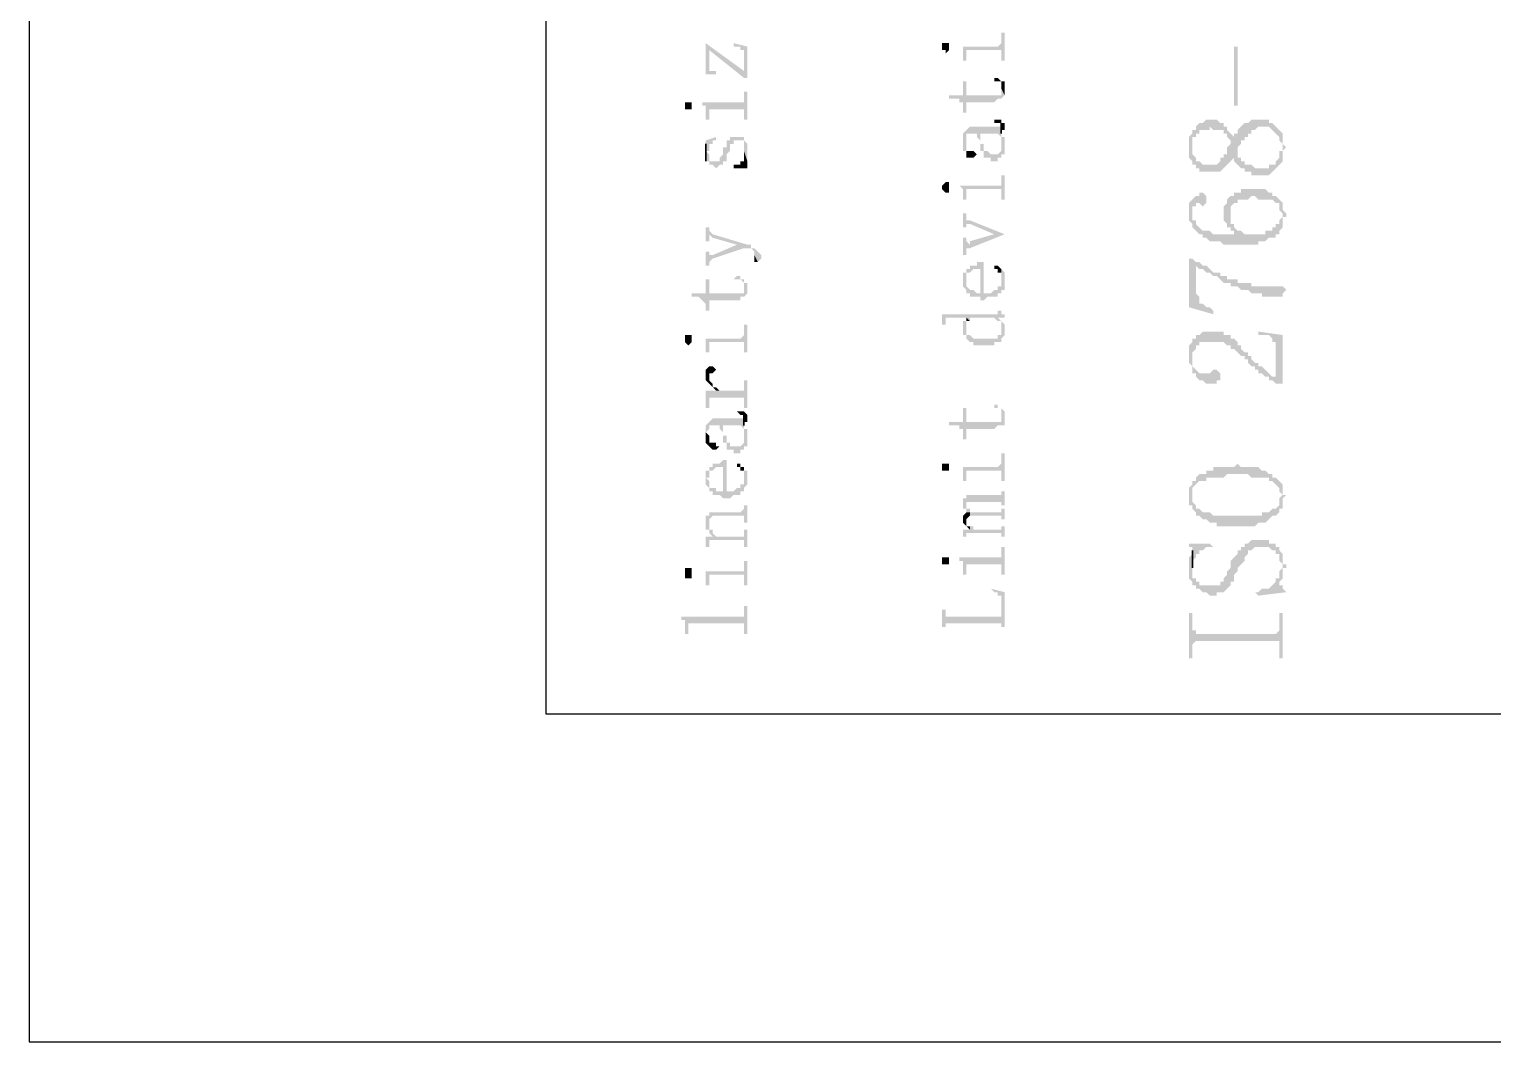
# Model space of a CAD drawing. Header units: millimetres. Extents: x 1233 to 2351, y 1180 to 1535.
# Drawn here: x 1931.4 to 1950.4, y 1237.93 to 1251.08 of the extents above; entities that cross this region are included whole.
import ezdxf

# ---------------------------------------------------------------- set-up
doc = ezdxf.new("R2010")
doc.units = ezdxf.units.MM

msp = doc.modelspace()

# ---------------------------------------------------------------- hatches: boundary and pattern name
at = {"transparency": 33554559}
for points in [[(1943.47534, 1250.85151), (1943.52047, 1250.85151), (1943.52047, 1250.80637), (1943.52047, 1250.76124), (1943.52047, 1250.71611), (1943.52047, 1250.67098), (1943.5656, 1250.67098), (1943.5656, 1250.76124), (1943.5656, 1250.80637), (1944.01692, 1250.80637), (1944.01692, 1250.67098), (1944.06206, 1250.67098), (1944.06206, 1251.03203), (1944.01692, 1251.03203), (1944.01692, 1250.89664), (1944.01692, 1250.89664), (1943.97179, 1250.85151)], [(1940.18069, 1250.89664), (1940.22582, 1250.80637), (1940.67714, 1250.44532), (1940.67714, 1250.53558)], [(1940.18069, 1250.89664), (1940.18069, 1250.49045), (1940.36122, 1250.49045), (1940.31609, 1250.49045), (1940.31609, 1250.53558), (1940.22582, 1250.53558), (1940.22582, 1250.58071), (1940.22582, 1250.80637)], [(1940.54175, 1250.89664), (1940.54175, 1250.85151), (1940.63201, 1250.85151), (1940.63201, 1250.80637), (1940.67714, 1250.80637), (1940.67714, 1250.76124), (1940.67714, 1250.44532), (1940.72228, 1250.44532), (1940.72228, 1250.85151)], [(1943.24968, 1250.85151), (1943.24968, 1250.80637), (1943.29481, 1250.80637), (1943.29481, 1250.76124), (1943.29481, 1250.76124), (1943.33994, 1250.80637), (1943.33994, 1250.85151), (1943.33994, 1250.89664), (1943.24968, 1250.89664)], [(1947.08591, 1250.08426), (1947.08591, 1250.85151), (1947.04078, 1250.85151), (1947.04078, 1250.08426)], [(1943.92666, 1250.40018), (1944.01692, 1250.40018), (1944.01692, 1250.35505), (1944.01692, 1250.30992), (1944.01692, 1250.30992), (1944.06206, 1250.21965), (1944.06206, 1250.30992), (1944.06206, 1250.35505), (1944.06206, 1250.40018), (1944.01692, 1250.40018), (1943.97179, 1250.44532), (1943.92666, 1250.44532)], [(1940.13556, 1250.12939), (1940.13556, 1250.08426), (1940.18069, 1250.08426), (1940.18069, 1250.03913), (1940.18069, 1249.99399), (1940.18069, 1249.90373), (1940.22582, 1249.90373), (1940.22582, 1250.03913), (1940.67714, 1250.03913), (1940.67714, 1249.90373), (1940.72228, 1249.90373), (1940.72228, 1250.26479), (1940.67714, 1250.26479), (1940.67714, 1250.12939), (1940.63201, 1250.12939)], [(1943.33994, 1250.21965), (1943.33994, 1250.17452), (1943.47534, 1250.17452), (1943.47534, 1250.12939), (1943.52047, 1250.12939), (1943.52047, 1250.08426), (1943.52047, 1249.99399), (1943.5656, 1249.99399), (1943.5656, 1250.12939), (1943.92666, 1250.12939), (1943.97179, 1250.17452), (1944.01692, 1250.17452), (1944.06206, 1250.21965), (1944.01692, 1250.30992), (1944.01692, 1250.26479), (1944.01692, 1250.21965), (1943.5656, 1250.21965), (1943.5656, 1250.40018), (1943.52047, 1250.40018), (1943.52047, 1250.21965)], [(1939.9099, 1250.08426), (1939.9099, 1250.03913), (1940.00016, 1250.03913), (1940.00016, 1250.08426), (1940.00016, 1250.12939), (1939.9099, 1250.12939)], [(1943.92666, 1249.90373), (1943.92666, 1249.8586), (1944.01692, 1249.8586), (1944.01692, 1249.76833), (1944.06206, 1249.76833), (1944.06206, 1249.81347), (1944.06206, 1249.8586), (1944.01692, 1249.8586), (1944.01692, 1249.90373), (1943.97179, 1249.90373)], [(1946.45406, 1249.54267), (1946.45406, 1249.40728), (1946.49919, 1249.36214), (1946.49919, 1249.31701), (1946.54433, 1249.31701), (1946.54433, 1249.27188), (1946.58946, 1249.27188), (1946.58946, 1249.22675), (1946.86025, 1249.22675), (1946.90538, 1249.27188), (1946.90538, 1249.27188), (1946.95052, 1249.31701), (1946.95052, 1249.31701), (1946.99565, 1249.36214), (1946.99565, 1249.36214), (1947.04078, 1249.40728), (1947.04078, 1249.36214), (1947.08591, 1249.45241), (1947.08591, 1249.49754), (1947.08591, 1249.54267), (1947.13104, 1249.5878), (1947.13104, 1249.63294), (1947.17618, 1249.63294), (1947.17618, 1249.67807), (1947.22131, 1249.67807), (1947.22131, 1249.7232), (1947.26644, 1249.7232), (1947.26644, 1249.76833), (1947.31157, 1249.76833), (1947.3567, 1249.81347), (1947.4921, 1249.81347), (1947.53723, 1249.76833), (1947.53723, 1249.76833), (1947.58237, 1249.7232), (1947.58237, 1249.7232), (1947.6275, 1249.67807), (1947.6275, 1249.63294), (1947.67263, 1249.5878), (1947.67263, 1249.36214), (1947.67263, 1249.45241), (1947.67263, 1249.49754), (1947.71776, 1249.54267), (1947.67263, 1249.5878), (1947.67263, 1249.67807), (1947.67263, 1249.7232), (1947.6275, 1249.76833), (1947.6275, 1249.76833), (1947.58237, 1249.81347), (1947.58237, 1249.81347), (1947.53723, 1249.8586), (1947.4921, 1249.8586), (1947.4921, 1249.90373), (1947.26644, 1249.90373), (1947.22131, 1249.8586), (1947.17618, 1249.8586), (1947.13104, 1249.81347), (1947.13104, 1249.81347), (1947.08591, 1249.76833), (1947.08591, 1249.7232), (1947.04078, 1249.7232), (1947.04078, 1249.67807), (1947.04078, 1249.67807), (1946.99565, 1249.7232), (1946.99565, 1249.5878), (1946.99565, 1249.5878), (1946.95052, 1249.54267), (1946.95052, 1249.45241), (1946.90538, 1249.45241), (1946.90538, 1249.40728), (1946.86025, 1249.40728), (1946.86025, 1249.36214), (1946.81512, 1249.31701), (1946.63459, 1249.31701), (1946.58946, 1249.36214), (1946.54433, 1249.36214), (1946.54433, 1249.40728), (1946.54433, 1249.40728), (1946.49919, 1249.45241), (1946.49919, 1249.49754), (1946.49919, 1249.7232), (1946.49919, 1249.7232), (1946.45406, 1249.67807), (1946.45406, 1249.5878)], [(1946.49919, 1249.7232), (1946.49919, 1249.54267), (1946.49919, 1249.67807), (1946.54433, 1249.67807), (1946.54433, 1249.7232), (1946.58946, 1249.7232), (1946.58946, 1249.76833), (1946.72485, 1249.76833), (1946.72485, 1249.81347), (1946.76999, 1249.76833), (1946.90538, 1249.76833), (1946.90538, 1249.7232), (1946.95052, 1249.7232), (1946.95052, 1249.67807), (1946.99565, 1249.63294), (1946.99565, 1249.7232), (1946.99565, 1249.7232), (1946.95052, 1249.76833), (1946.95052, 1249.81347), (1946.90538, 1249.81347), (1946.90538, 1249.8586), (1946.86025, 1249.8586), (1946.81512, 1249.90373), (1946.67972, 1249.90373), (1946.63459, 1249.8586), (1946.58946, 1249.8586), (1946.54433, 1249.81347), (1946.54433, 1249.76833), (1946.49919, 1249.76833)], [(1943.52047, 1249.63294), (1943.52047, 1249.5878), (1943.52047, 1249.54267), (1943.52047, 1249.49754), (1943.5656, 1249.49754), (1943.5656, 1249.63294), (1943.5656, 1249.67807), (1943.5656, 1249.7232), (1943.701, 1249.7232), (1943.701, 1249.67807), (1943.701, 1249.67807), (1943.74613, 1249.63294), (1943.74613, 1249.5878), (1943.74613, 1249.7232), (1943.97179, 1249.7232), (1944.01692, 1249.67807), (1944.01692, 1249.63294), (1944.01692, 1249.5878), (1944.01692, 1249.54267), (1944.06206, 1249.67807), (1944.01692, 1249.67807), (1944.01692, 1249.7232), (1944.01692, 1249.81347), (1943.61073, 1249.81347), (1943.5656, 1249.76833), (1943.5656, 1249.76833), (1943.52047, 1249.7232), (1943.52047, 1249.67807)], [(1943.74613, 1249.5878), (1943.74613, 1249.54267), (1943.74613, 1249.49754), (1943.79126, 1249.49754), (1943.79126, 1249.45241), (1943.79126, 1249.40728), (1943.88153, 1249.40728), (1943.88153, 1249.36214), (1943.97179, 1249.36214), (1943.97179, 1249.40728), (1944.01692, 1249.40728), (1944.01692, 1249.45241), (1944.06206, 1249.45241), (1944.06206, 1249.49754), (1944.06206, 1249.54267), (1944.06206, 1249.5878), (1944.06206, 1249.63294), (1944.06206, 1249.67807), (1944.01692, 1249.54267), (1944.01692, 1249.49754), (1944.01692, 1249.49754), (1943.97179, 1249.45241), (1943.88153, 1249.45241), (1943.8364, 1249.49754), (1943.79126, 1249.49754), (1943.79126, 1249.54267), (1943.79126, 1249.5878), (1943.74613, 1249.5878), (1943.74613, 1249.63294), (1943.74613, 1249.7232), (1943.74613, 1249.7232)], [(1940.18069, 1249.36214), (1940.22582, 1249.36214), (1940.22582, 1249.31701), (1940.27095, 1249.31701), (1940.31609, 1249.27188), (1940.31609, 1249.27188), (1940.36122, 1249.31701), (1940.40635, 1249.31701), (1940.40635, 1249.36214), (1940.45148, 1249.36214), (1940.45148, 1249.40728), (1940.45148, 1249.45241), (1940.45148, 1249.45241), (1940.49661, 1249.49754), (1940.49661, 1249.54267), (1940.49661, 1249.5878), (1940.54175, 1249.5878), (1940.54175, 1249.63294), (1940.67714, 1249.63294), (1940.67714, 1249.5878), (1940.67714, 1249.54267), (1940.67714, 1249.49754), (1940.72228, 1249.36214), (1940.72228, 1249.40728), (1940.72228, 1249.45241), (1940.72228, 1249.49754), (1940.72228, 1249.54267), (1940.72228, 1249.5878), (1940.72228, 1249.5878), (1940.67714, 1249.63294), (1940.67714, 1249.67807), (1940.49661, 1249.67807), (1940.49661, 1249.63294), (1940.45148, 1249.63294), (1940.45148, 1249.5878), (1940.45148, 1249.54267), (1940.40635, 1249.54267), (1940.40635, 1249.49754), (1940.40635, 1249.45241), (1940.40635, 1249.45241), (1940.36122, 1249.40728), (1940.36122, 1249.36214), (1940.22582, 1249.36214), (1940.22582, 1249.40728), (1940.22582, 1249.45241), (1940.18069, 1249.49754)], [(1940.18069, 1249.63294), (1940.18069, 1249.36214), (1940.18069, 1249.49754), (1940.22582, 1249.49754), (1940.22582, 1249.54267), (1940.22582, 1249.5878), (1940.27095, 1249.5878), (1940.27095, 1249.63294), (1940.31609, 1249.63294), (1940.31609, 1249.67807)], [(1940.54175, 1249.31701), (1940.54175, 1249.27188), (1940.72228, 1249.27188), (1940.72228, 1249.31701), (1940.72228, 1249.36214), (1940.67714, 1249.49754), (1940.67714, 1249.45241), (1940.67714, 1249.40728), (1940.67714, 1249.36214), (1940.63201, 1249.36214), (1940.63201, 1249.31701), (1940.58688, 1249.31701)], [(1943.5656, 1249.49754), (1943.5656, 1249.45241), (1943.5656, 1249.40728), (1943.65587, 1249.40728), (1943.701, 1249.45241), (1943.701, 1249.45241), (1943.65587, 1249.49754), (1943.5656, 1249.49754), (1943.5656, 1249.54267), (1943.5656, 1249.63294)], [(1947.04078, 1249.36214), (1947.08591, 1249.31701), (1947.08591, 1249.31701), (1947.13104, 1249.27188), (1947.17618, 1249.27188), (1947.17618, 1249.22675), (1947.26644, 1249.22675), (1947.26644, 1249.18161), (1947.4921, 1249.18161), (1947.53723, 1249.22675), (1947.53723, 1249.22675), (1947.58237, 1249.27188), (1947.58237, 1249.27188), (1947.6275, 1249.31701), (1947.6275, 1249.31701), (1947.67263, 1249.36214), (1947.67263, 1249.54267), (1947.67263, 1249.49754), (1947.6275, 1249.49754), (1947.6275, 1249.40728), (1947.58237, 1249.36214), (1947.58237, 1249.31701), (1947.4921, 1249.31701), (1947.4921, 1249.27188), (1947.31157, 1249.27188), (1947.26644, 1249.31701), (1947.17618, 1249.31701), (1947.17618, 1249.36214), (1947.13104, 1249.36214), (1947.13104, 1249.40728), (1947.08591, 1249.40728), (1947.08591, 1249.45241)], [(1943.47534, 1249.04622), (1943.47534, 1249.04622), (1943.52047, 1249.00109), (1943.52047, 1248.95595), (1943.52047, 1248.91082), (1943.52047, 1248.86569), (1943.5656, 1248.86569), (1943.5656, 1248.95595), (1943.5656, 1249.00109), (1944.01692, 1249.00109), (1944.01692, 1248.95595), (1944.01692, 1248.86569), (1944.06206, 1248.86569), (1944.06206, 1249.18161), (1944.01692, 1249.18161), (1944.01692, 1249.09135), (1944.01692, 1249.04622), (1943.97179, 1249.04622)], [(1943.24968, 1249.00109), (1943.24968, 1249.00109), (1943.29481, 1248.95595), (1943.33994, 1248.95595), (1943.33994, 1249.00109), (1943.33994, 1249.04622), (1943.33994, 1249.09135), (1943.29481, 1249.09135), (1943.24968, 1249.04622), (1943.24968, 1249.04622)], [(1946.49919, 1248.86569), (1946.49919, 1248.68516), (1946.49919, 1248.77543), (1946.54433, 1248.77543), (1946.54433, 1248.82056), (1946.58946, 1248.82056), (1946.63459, 1248.77543), (1946.63459, 1248.77543), (1946.67972, 1248.82056), (1946.67972, 1248.91082), (1946.67972, 1248.91082), (1946.63459, 1248.95595), (1946.58946, 1248.95595), (1946.58946, 1248.91082), (1946.54433, 1248.91082)], [(1946.90538, 1248.68516), (1946.90538, 1248.64003), (1946.90538, 1248.5949), (1946.95052, 1248.54976), (1946.95052, 1248.50463), (1946.99565, 1248.50463), (1946.99565, 1248.73029), (1946.99565, 1248.77543), (1947.04078, 1248.82056), (1947.08591, 1248.82056), (1947.08591, 1248.86569), (1947.22131, 1248.86569), (1947.26644, 1248.91082), (1947.31157, 1248.91082), (1947.3567, 1248.86569), (1947.53723, 1248.86569), (1947.58237, 1248.82056), (1947.6275, 1248.82056), (1947.6275, 1248.73029), (1947.67263, 1248.68516), (1947.67263, 1248.50463), (1947.67263, 1248.64003), (1947.71776, 1248.64003), (1947.71776, 1248.68516), (1947.67263, 1248.73029), (1947.67263, 1248.82056), (1947.6275, 1248.86569), (1947.6275, 1248.86569), (1947.58237, 1248.91082), (1947.53723, 1248.91082), (1947.53723, 1248.95595), (1947.4921, 1248.95595), (1947.44697, 1249.00109), (1947.13104, 1249.00109), (1947.13104, 1248.95595), (1947.04078, 1248.95595), (1947.04078, 1248.91082), (1946.99565, 1248.91082), (1946.95052, 1248.86569), (1946.95052, 1248.82056), (1946.90538, 1248.77543), (1946.90538, 1248.73029)], [(1946.45406, 1248.73029), (1946.45406, 1248.64003), (1946.45406, 1248.5949), (1946.49919, 1248.54976), (1946.49919, 1248.50463), (1946.54433, 1248.4595), (1946.54433, 1248.4595), (1946.58946, 1248.41437), (1946.63459, 1248.41437), (1946.63459, 1248.36924), (1946.67972, 1248.36924), (1946.72485, 1248.3241), (1946.86025, 1248.3241), (1946.90538, 1248.27897), (1947.3567, 1248.27897), (1947.3567, 1248.3241), (1947.44697, 1248.3241), (1947.4921, 1248.36924), (1947.58237, 1248.36924), (1947.58237, 1248.41437), (1947.6275, 1248.41437), (1947.6275, 1248.4595), (1947.67263, 1248.50463), (1947.67263, 1248.68516), (1947.67263, 1248.64003), (1947.6275, 1248.5949), (1947.6275, 1248.54976), (1947.58237, 1248.54976), (1947.58237, 1248.50463), (1947.53723, 1248.50463), (1947.53723, 1248.4595), (1947.44697, 1248.4595), (1947.44697, 1248.41437), (1947.17618, 1248.41437), (1947.13104, 1248.4595), (1947.08591, 1248.41437), (1946.76999, 1248.41437), (1946.72485, 1248.4595), (1946.63459, 1248.4595), (1946.58946, 1248.50463), (1946.58946, 1248.50463), (1946.54433, 1248.54976), (1946.54433, 1248.5949), (1946.49919, 1248.5949), (1946.49919, 1248.68516), (1946.49919, 1248.86569), (1946.45406, 1248.82056), (1946.45406, 1248.77543), (1946.45406, 1248.77543)], [(1943.52047, 1248.68516), (1943.52047, 1248.50463), (1943.5656, 1248.50463), (1943.5656, 1248.54976), (1943.61073, 1248.54976), (1943.92666, 1248.41437), (1944.06206, 1248.41437), (1943.61073, 1248.5949), (1943.5656, 1248.5949), (1943.5656, 1248.64003), (1943.5656, 1248.68516)], [(1946.99565, 1248.50463), (1946.99565, 1248.4595), (1947.04078, 1248.4595), (1947.04078, 1248.41437), (1947.08591, 1248.41437), (1947.13104, 1248.4595), (1947.08591, 1248.4595), (1947.04078, 1248.50463), (1947.04078, 1248.54976), (1946.99565, 1248.54976), (1946.99565, 1248.5949), (1946.99565, 1248.68516)], [(1940.18069, 1248.50463), (1940.18069, 1248.3241), (1940.22582, 1248.3241), (1940.22582, 1248.36924), (1940.22582, 1248.41437), (1940.27095, 1248.36924), (1940.58688, 1248.27897), (1940.58688, 1248.27897), (1940.67714, 1248.23384), (1940.76741, 1248.23384), (1940.81254, 1248.18871), (1940.81254, 1248.14357), (1940.85767, 1248.05331), (1940.85767, 1248.05331), (1940.9028, 1248.09844), (1940.9028, 1248.14357), (1940.9028, 1248.14357), (1940.85767, 1248.18871), (1940.85767, 1248.18871), (1940.81254, 1248.23384), (1940.76741, 1248.23384), (1940.76741, 1248.27897), (1940.72228, 1248.27897), (1940.27095, 1248.41437), (1940.22582, 1248.4595), (1940.22582, 1248.50463), (1940.22582, 1248.50463)], [(1943.52047, 1248.36924), (1943.52047, 1248.14357), (1943.5656, 1248.14357), (1943.5656, 1248.18871), (1943.5656, 1248.23384), (1943.61073, 1248.23384), (1944.06206, 1248.41437), (1943.92666, 1248.41437), (1943.61073, 1248.3241), (1943.61073, 1248.27897), (1943.5656, 1248.3241), (1943.5656, 1248.36924)], [(1940.18069, 1248.18871), (1940.18069, 1248.00818), (1940.22582, 1248.00818), (1940.22582, 1248.05331), (1940.22582, 1248.05331), (1940.27095, 1248.09844), (1940.67714, 1248.23384), (1940.58688, 1248.27897), (1940.27095, 1248.14357), (1940.22582, 1248.14357), (1940.22582, 1248.18871), (1940.22582, 1248.18871)], [(1940.81254, 1248.09844), (1940.81254, 1248.05331), (1940.85767, 1248.05331), (1940.81254, 1248.14357)], [(1943.52047, 1247.91791), (1943.5656, 1247.82765), (1943.5656, 1247.87278), (1943.5656, 1247.91791), (1943.61073, 1247.91791), (1943.65587, 1247.96305), (1943.74613, 1247.96305), (1943.74613, 1247.55686), (1943.79126, 1247.55686), (1943.8364, 1247.60199), (1943.97179, 1247.60199), (1943.97179, 1247.64712), (1944.01692, 1247.64712), (1944.01692, 1247.69225), (1944.06206, 1247.69225), (1944.06206, 1247.73739), (1944.06206, 1247.78252), (1944.06206, 1247.82765), (1944.06206, 1247.87278), (1944.06206, 1247.91791), (1944.06206, 1247.91791), (1944.01692, 1247.96305), (1944.01692, 1247.82765), (1944.01692, 1247.78252), (1944.01692, 1247.73739), (1943.97179, 1247.73739), (1943.97179, 1247.69225), (1943.92666, 1247.69225), (1943.88153, 1247.64712), (1943.79126, 1247.64712), (1943.79126, 1248.05331), (1943.701, 1248.05331), (1943.701, 1248.00818), (1943.61073, 1248.00818), (1943.61073, 1247.96305), (1943.5656, 1247.96305), (1943.5656, 1247.91791)], [(1943.92666, 1248.00818), (1943.92666, 1247.96305), (1943.97179, 1247.96305), (1943.97179, 1247.91791), (1944.01692, 1247.91791), (1944.01692, 1247.87278), (1944.01692, 1247.82765), (1944.01692, 1247.96305), (1944.01692, 1247.96305), (1943.97179, 1248.00818)], [(1946.45406, 1248.09844), (1946.45406, 1247.46659), (1946.76999, 1247.37633), (1946.76999, 1247.42146), (1946.72485, 1247.46659), (1946.67972, 1247.46659), (1946.63459, 1247.51172), (1946.58946, 1247.51172), (1946.58946, 1247.60199), (1946.54433, 1247.64712), (1946.54433, 1248.05331), (1946.49919, 1248.09844)], [(1946.54433, 1248.05331), (1946.54433, 1248.00818), (1946.58946, 1247.96305), (1946.63459, 1247.96305), (1946.67972, 1247.91791), (1946.72485, 1247.91791), (1946.76999, 1247.87278), (1946.81512, 1247.87278), (1946.86025, 1247.82765), (1946.86025, 1247.82765), (1946.90538, 1247.78252), (1946.99565, 1247.78252), (1946.99565, 1247.73739), (1947.08591, 1247.73739), (1947.13104, 1247.69225), (1947.22131, 1247.69225), (1947.26644, 1247.64712), (1947.40184, 1247.64712), (1947.40184, 1247.60199), (1947.67263, 1247.60199), (1947.67263, 1247.64712), (1947.71776, 1247.69225), (1947.67263, 1247.73739), (1947.26644, 1247.73739), (1947.26644, 1247.78252), (1947.08591, 1247.78252), (1947.08591, 1247.82765), (1946.95052, 1247.82765), (1946.95052, 1247.87278), (1946.86025, 1247.87278), (1946.86025, 1247.91791), (1946.76999, 1247.91791), (1946.72485, 1247.96305), (1946.72485, 1247.96305), (1946.67972, 1248.00818), (1946.63459, 1248.00818), (1946.58946, 1248.05331)], [(1940.00016, 1247.64712), (1940.00016, 1247.60199), (1940.09042, 1247.60199), (1940.13556, 1247.55686), (1940.13556, 1247.55686), (1940.18069, 1247.51172), (1940.18069, 1247.42146), (1940.22582, 1247.42146), (1940.22582, 1247.55686), (1940.63201, 1247.55686), (1940.63201, 1247.60199), (1940.67714, 1247.60199), (1940.67714, 1247.73739), (1940.67714, 1247.69225), (1940.67714, 1247.64712), (1940.22582, 1247.64712), (1940.22582, 1247.82765), (1940.18069, 1247.82765), (1940.18069, 1247.64712)], [(1940.54175, 1247.82765), (1940.63201, 1247.82765), (1940.67714, 1247.78252), (1940.67714, 1247.73739), (1940.67714, 1247.60199), (1940.72228, 1247.64712), (1940.72228, 1247.69225), (1940.72228, 1247.78252), (1940.67714, 1247.78252), (1940.67714, 1247.82765), (1940.63201, 1247.82765), (1940.63201, 1247.87278), (1940.58688, 1247.87278)], [(1943.52047, 1247.82765), (1943.52047, 1247.78252), (1943.52047, 1247.73739), (1943.52047, 1247.73739), (1943.5656, 1247.69225), (1943.5656, 1247.64712), (1943.61073, 1247.64712), (1943.61073, 1247.60199), (1943.74613, 1247.60199), (1943.74613, 1247.55686), (1943.74613, 1247.64712), (1943.701, 1247.64712), (1943.65587, 1247.69225), (1943.61073, 1247.69225), (1943.5656, 1247.73739), (1943.5656, 1247.78252), (1943.5656, 1247.82765), (1943.52047, 1247.91791), (1943.52047, 1247.87278)], [(1943.20454, 1247.37633), (1943.24968, 1247.37633), (1943.24968, 1247.3312), (1943.24968, 1247.24093), (1943.29481, 1247.24093), (1943.29481, 1247.28606), (1943.29481, 1247.3312), (1943.5656, 1247.3312), (1943.61073, 1247.28606), (1943.61073, 1247.3312), (1943.92666, 1247.3312), (1943.97179, 1247.28606), (1943.97179, 1247.3312), (1944.06206, 1247.3312), (1944.06206, 1247.37633), (1944.01692, 1247.37633), (1944.01692, 1247.42146), (1944.01692, 1247.46659), (1944.01692, 1247.42146), (1943.97179, 1247.42146), (1943.97179, 1247.37633)], [(1940.13556, 1247.0604), (1940.18069, 1247.0604), (1940.18069, 1247.01527), (1940.18069, 1246.92501), (1940.18069, 1246.87987), (1940.22582, 1246.87987), (1940.22582, 1246.97014), (1940.22582, 1247.01527), (1940.67714, 1247.01527), (1940.67714, 1246.87987), (1940.72228, 1246.87987), (1940.72228, 1247.24093), (1940.67714, 1247.24093), (1940.67714, 1247.10553), (1940.67714, 1247.10553), (1940.63201, 1247.0604)], [(1943.52047, 1247.1958), (1943.52047, 1247.15067), (1943.52047, 1247.10553), (1943.5656, 1247.10553), (1943.5656, 1247.0604), (1943.5656, 1247.0604), (1943.61073, 1247.01527), (1943.65587, 1247.01527), (1943.65587, 1246.97014), (1943.92666, 1246.97014), (1943.92666, 1247.01527), (1944.01692, 1247.01527), (1944.01692, 1247.0604), (1944.01692, 1247.1958), (1944.01692, 1247.15067), (1944.01692, 1247.10553), (1943.97179, 1247.10553), (1943.97179, 1247.0604), (1943.65587, 1247.0604), (1943.61073, 1247.10553), (1943.5656, 1247.10553), (1943.5656, 1247.15067), (1943.5656, 1247.28606), (1943.52047, 1247.28606), (1943.52047, 1247.24093)], [(1943.5656, 1247.28606), (1943.5656, 1247.1958), (1943.5656, 1247.24093), (1943.5656, 1247.28606), (1943.61073, 1247.28606), (1943.5656, 1247.3312), (1943.5656, 1247.3312)], [(1943.97179, 1247.28606), (1944.01692, 1247.28606), (1944.01692, 1247.24093), (1944.01692, 1247.1958), (1944.01692, 1247.0604), (1944.06206, 1247.10553), (1944.06206, 1247.15067), (1944.06206, 1247.1958), (1944.06206, 1247.24093), (1944.06206, 1247.24093), (1944.01692, 1247.28606), (1944.01692, 1247.28606), (1943.97179, 1247.3312), (1943.97179, 1247.3312)], [(1939.9099, 1247.0604), (1939.9099, 1247.01527), (1939.9099, 1247.01527), (1939.95503, 1246.97014), (1939.95503, 1246.97014), (1940.00016, 1247.01527), (1940.00016, 1247.0604), (1940.00016, 1247.10553), (1939.9099, 1247.10553)], [(1946.45406, 1246.83474), (1946.45406, 1246.74448), (1946.45406, 1246.74448), (1946.49919, 1246.69935), (1946.49919, 1246.65421), (1946.49919, 1246.83474), (1946.49919, 1246.87987), (1946.54433, 1246.92501), (1946.54433, 1246.97014), (1946.58946, 1246.97014), (1946.58946, 1247.01527), (1946.90538, 1247.01527), (1946.95052, 1246.97014), (1946.99565, 1246.97014), (1946.99565, 1246.92501), (1947.04078, 1246.92501), (1947.08591, 1246.87987), (1947.08591, 1246.87987), (1947.13104, 1246.83474), (1947.17618, 1246.83474), (1947.17618, 1246.78961), (1947.22131, 1246.78961), (1947.22131, 1246.74448), (1947.26644, 1246.69935), (1947.31157, 1246.69935), (1947.31157, 1246.65421), (1947.3567, 1246.65421), (1947.3567, 1246.60908), (1947.40184, 1246.60908), (1947.44697, 1246.56395), (1947.4921, 1246.56395), (1947.4921, 1246.51882), (1947.53723, 1246.51882), (1947.58237, 1246.47368), (1947.58237, 1246.56395), (1947.53723, 1246.56395), (1947.4921, 1246.60908), (1947.4921, 1246.60908), (1947.44697, 1246.65421), (1947.40184, 1246.69935), (1947.3567, 1246.69935), (1947.3567, 1246.74448), (1947.31157, 1246.74448), (1947.26644, 1246.78961), (1947.26644, 1246.83474), (1947.22131, 1246.83474), (1947.22131, 1246.87987), (1947.17618, 1246.87987), (1947.13104, 1246.92501), (1947.13104, 1246.97014), (1947.08591, 1246.97014), (1947.08591, 1247.01527), (1947.04078, 1247.0604), (1946.99565, 1247.0604), (1946.99565, 1247.10553), (1946.90538, 1247.10553), (1946.90538, 1247.15067), (1946.63459, 1247.15067), (1946.58946, 1247.10553), (1946.54433, 1247.10553), (1946.54433, 1247.0604), (1946.49919, 1247.0604), (1946.49919, 1247.01527), (1946.49919, 1247.01527), (1946.45406, 1246.97014), (1946.45406, 1246.92501), (1946.45406, 1246.87987)], [(1947.3567, 1247.15067), (1947.3567, 1247.10553), (1947.4921, 1247.10553), (1947.53723, 1247.0604), (1947.53723, 1247.01527), (1947.58237, 1247.01527), (1947.58237, 1246.47368), (1947.67263, 1246.47368), (1947.67263, 1247.10553)], [(1940.18069, 1246.60908), (1940.18069, 1246.56395), (1940.18069, 1246.51882), (1940.18069, 1246.51882), (1940.22582, 1246.47368), (1940.22582, 1246.56395), (1940.22582, 1246.60908), (1940.27095, 1246.60908), (1940.31609, 1246.65421), (1940.31609, 1246.65421), (1940.27095, 1246.69935), (1940.22582, 1246.69935), (1940.18069, 1246.65421)], [(1946.49919, 1246.65421), (1946.49919, 1246.60908), (1946.54433, 1246.60908), (1946.54433, 1246.56395), (1946.54433, 1246.56395), (1946.58946, 1246.51882), (1946.63459, 1246.51882), (1946.67972, 1246.47368), (1946.81512, 1246.47368), (1946.81512, 1246.51882), (1946.86025, 1246.51882), (1946.86025, 1246.60908), (1946.86025, 1246.60908), (1946.81512, 1246.65421), (1946.76999, 1246.65421), (1946.72485, 1246.60908), (1946.58946, 1246.60908), (1946.54433, 1246.65421), (1946.54433, 1246.65421), (1946.49919, 1246.69935), (1946.49919, 1246.74448), (1946.49919, 1246.78961)], [(1940.18069, 1246.38342), (1940.18069, 1246.33829), (1940.18069, 1246.29316), (1940.18069, 1246.24802), (1940.18069, 1246.15776), (1940.22582, 1246.15776), (1940.22582, 1246.29316), (1940.67714, 1246.29316), (1940.67714, 1246.15776), (1940.72228, 1246.15776), (1940.72228, 1246.51882), (1940.67714, 1246.51882), (1940.67714, 1246.42855), (1940.67714, 1246.38342), (1940.31609, 1246.38342)], [(1940.22582, 1246.47368), (1940.22582, 1246.47368), (1940.27095, 1246.42855), (1940.27095, 1246.42855), (1940.31609, 1246.38342), (1940.36122, 1246.38342), (1940.31609, 1246.42855), (1940.27095, 1246.42855), (1940.27095, 1246.47368), (1940.27095, 1246.47368), (1940.22582, 1246.51882), (1940.22582, 1246.56395), (1940.22582, 1246.56395)], [(1940.58688, 1246.11263), (1940.58688, 1246.11263), (1940.63201, 1246.06749), (1940.67714, 1246.06749), (1940.67714, 1245.97723), (1940.72228, 1245.97723), (1940.72228, 1246.02236), (1940.72228, 1246.06749), (1940.72228, 1246.06749), (1940.67714, 1246.11263), (1940.63201, 1246.11263)], [(1943.33994, 1245.97723), (1943.33994, 1245.9321), (1943.47534, 1245.9321), (1943.47534, 1245.88697), (1943.52047, 1245.88697), (1943.52047, 1245.84183), (1943.52047, 1245.75157), (1943.5656, 1245.75157), (1943.5656, 1245.88697), (1943.92666, 1245.88697), (1943.97179, 1245.9321), (1944.06206, 1245.9321), (1944.01692, 1246.06749), (1944.01692, 1246.02236), (1944.01692, 1245.97723), (1943.5656, 1245.97723), (1943.5656, 1246.15776), (1943.52047, 1246.15776), (1943.52047, 1245.97723)], [(1943.92666, 1246.15776), (1944.01692, 1246.15776), (1944.01692, 1246.11263), (1944.01692, 1246.06749), (1944.01692, 1246.06749), (1944.06206, 1245.9321), (1944.06206, 1245.97723), (1944.06206, 1246.02236), (1944.06206, 1246.11263), (1944.06206, 1246.11263), (1944.01692, 1246.15776), (1943.97179, 1246.15776), (1943.97179, 1246.20289), (1943.92666, 1246.20289)], [(1940.18069, 1245.84183), (1940.18069, 1245.7967), (1940.18069, 1245.75157), (1940.18069, 1245.70644), (1940.18069, 1245.84183), (1940.18069, 1245.84183), (1940.22582, 1245.88697), (1940.22582, 1245.9321), (1940.36122, 1245.9321), (1940.36122, 1245.88697), (1940.36122, 1245.88697), (1940.40635, 1245.84183), (1940.40635, 1245.7967), (1940.40635, 1245.9321), (1940.63201, 1245.9321), (1940.67714, 1245.88697), (1940.67714, 1245.84183), (1940.67714, 1245.7967), (1940.67714, 1245.75157), (1940.67714, 1245.88697), (1940.67714, 1245.9321), (1940.67714, 1246.02236), (1940.27095, 1246.02236), (1940.22582, 1245.97723), (1940.22582, 1245.97723), (1940.18069, 1245.9321), (1940.18069, 1245.88697)], [(1940.40635, 1245.7967), (1940.40635, 1245.75157), (1940.40635, 1245.70644), (1940.45148, 1245.70644), (1940.45148, 1245.66131), (1940.45148, 1245.61617), (1940.54175, 1245.61617), (1940.54175, 1245.57104), (1940.63201, 1245.57104), (1940.63201, 1245.61617), (1940.67714, 1245.61617), (1940.67714, 1245.66131), (1940.72228, 1245.66131), (1940.72228, 1245.70644), (1940.72228, 1245.75157), (1940.72228, 1245.84183), (1940.72228, 1245.88697), (1940.67714, 1245.88697), (1940.67714, 1245.75157), (1940.67714, 1245.70644), (1940.67714, 1245.70644), (1940.63201, 1245.66131), (1940.49661, 1245.66131), (1940.49661, 1245.70644), (1940.45148, 1245.70644), (1940.45148, 1245.75157), (1940.45148, 1245.7967), (1940.40635, 1245.7967), (1940.40635, 1245.84183), (1940.40635, 1245.9321), (1940.40635, 1245.9321)], [(1940.18069, 1245.70644), (1940.22582, 1245.66131), (1940.22582, 1245.66131), (1940.27095, 1245.61617), (1940.31609, 1245.61617), (1940.36122, 1245.66131), (1940.31609, 1245.66131), (1940.31609, 1245.70644), (1940.22582, 1245.70644), (1940.22582, 1245.75157), (1940.22582, 1245.7967), (1940.18069, 1245.84183)], [(1943.47534, 1245.39051), (1943.52047, 1245.39051), (1943.52047, 1245.34538), (1943.52047, 1245.25512), (1943.52047, 1245.20998), (1943.5656, 1245.20998), (1943.5656, 1245.30025), (1943.5656, 1245.34538), (1944.01692, 1245.34538), (1944.01692, 1245.20998), (1944.06206, 1245.20998), (1944.06206, 1245.57104), (1944.01692, 1245.57104), (1944.01692, 1245.43564), (1944.01692, 1245.43564), (1943.97179, 1245.39051)], [(1940.18069, 1245.34538), (1940.18069, 1245.25512), (1940.22582, 1245.25512), (1940.22582, 1245.30025), (1940.22582, 1245.34538), (1940.27095, 1245.34538), (1940.31609, 1245.39051), (1940.40635, 1245.39051), (1940.40635, 1244.98432), (1940.49661, 1244.98432), (1940.54175, 1245.02945), (1940.63201, 1245.02945), (1940.63201, 1245.07459), (1940.67714, 1245.07459), (1940.67714, 1245.11972), (1940.67714, 1245.11972), (1940.72228, 1245.16485), (1940.72228, 1245.20998), (1940.72228, 1245.25512), (1940.72228, 1245.30025), (1940.72228, 1245.34538), (1940.67714, 1245.34538), (1940.67714, 1245.39051), (1940.67714, 1245.25512), (1940.67714, 1245.20998), (1940.67714, 1245.16485), (1940.63201, 1245.16485), (1940.63201, 1245.11972), (1940.58688, 1245.11972), (1940.54175, 1245.07459), (1940.45148, 1245.07459), (1940.45148, 1245.48078), (1940.40635, 1245.48078), (1940.36122, 1245.43564), (1940.27095, 1245.43564), (1940.27095, 1245.39051), (1940.22582, 1245.39051), (1940.22582, 1245.34538)], [(1940.18069, 1245.25512), (1940.18069, 1245.20998), (1940.18069, 1245.16485), (1940.18069, 1245.16485), (1940.22582, 1245.11972), (1940.22582, 1245.07459), (1940.27095, 1245.07459), (1940.27095, 1245.02945), (1940.36122, 1245.02945), (1940.40635, 1244.98432), (1940.40635, 1245.07459), (1940.31609, 1245.07459), (1940.31609, 1245.11972), (1940.22582, 1245.11972), (1940.22582, 1245.16485), (1940.22582, 1245.20998), (1940.22582, 1245.20998), (1940.18069, 1245.25512), (1940.18069, 1245.34538), (1940.18069, 1245.30025)], [(1940.54175, 1245.43564), (1940.58688, 1245.43564), (1940.58688, 1245.39051), (1940.63201, 1245.39051), (1940.63201, 1245.34538), (1940.67714, 1245.34538), (1940.67714, 1245.30025), (1940.67714, 1245.25512), (1940.67714, 1245.39051), (1940.63201, 1245.39051), (1940.63201, 1245.43564), (1940.58688, 1245.43564)], [(1943.24968, 1245.39051), (1943.24968, 1245.34538), (1943.33994, 1245.34538), (1943.33994, 1245.39051), (1943.33994, 1245.43564), (1943.24968, 1245.43564)], [(1946.49919, 1245.16485), (1946.49919, 1245.02945), (1946.49919, 1245.07459), (1946.49919, 1245.11972), (1946.54433, 1245.16485), (1946.54433, 1245.16485), (1946.58946, 1245.20998), (1946.67972, 1245.20998), (1946.67972, 1245.25512), (1946.90538, 1245.25512), (1946.95052, 1245.30025), (1947.22131, 1245.30025), (1947.26644, 1245.25512), (1947.4921, 1245.25512), (1947.4921, 1245.20998), (1947.53723, 1245.20998), (1947.58237, 1245.16485), (1947.58237, 1245.16485), (1947.6275, 1245.11972), (1947.6275, 1245.07459), (1947.67263, 1245.02945), (1947.67263, 1245.16485), (1947.6275, 1245.20998), (1947.6275, 1245.20998), (1947.58237, 1245.25512), (1947.53723, 1245.25512), (1947.53723, 1245.30025), (1947.4921, 1245.30025), (1947.44697, 1245.34538), (1947.40184, 1245.34538), (1947.3567, 1245.39051), (1947.13104, 1245.39051), (1947.08591, 1245.43564), (1947.04078, 1245.39051), (1946.76999, 1245.39051), (1946.76999, 1245.34538), (1946.67972, 1245.34538), (1946.67972, 1245.30025), (1946.58946, 1245.30025), (1946.54433, 1245.25512), (1946.54433, 1245.20998), (1946.49919, 1245.20998)], [(1946.45406, 1245.02945), (1946.45406, 1244.89406), (1946.49919, 1244.89406), (1946.49919, 1244.84893), (1946.49919, 1244.84893), (1946.54433, 1244.80379), (1946.54433, 1244.75866), (1946.58946, 1244.75866), (1946.63459, 1244.71353), (1946.67972, 1244.71353), (1946.72485, 1244.6684), (1946.81512, 1244.6684), (1946.81512, 1244.62327), (1947.31157, 1244.62327), (1947.3567, 1244.6684), (1947.44697, 1244.6684), (1947.4921, 1244.71353), (1947.4921, 1244.71353), (1947.53723, 1244.75866), (1947.58237, 1244.75866), (1947.6275, 1244.80379), (1947.6275, 1244.84893), (1947.67263, 1244.84893), (1947.67263, 1244.93919), (1947.67263, 1244.98432), (1947.71776, 1245.02945), (1947.67263, 1245.02945), (1947.67263, 1245.11972), (1947.67263, 1245.16485), (1947.67263, 1245.02945), (1947.67263, 1245.02945), (1947.6275, 1244.98432), (1947.6275, 1244.93919), (1947.6275, 1244.89406), (1947.58237, 1244.84893), (1947.53723, 1244.84893), (1947.4921, 1244.80379), (1947.40184, 1244.80379), (1947.40184, 1244.75866), (1946.76999, 1244.75866), (1946.72485, 1244.80379), (1946.63459, 1244.80379), (1946.58946, 1244.84893), (1946.54433, 1244.84893), (1946.54433, 1244.89406), (1946.49919, 1244.93919), (1946.49919, 1245.16485), (1946.49919, 1245.16485), (1946.45406, 1245.11972)], [(1943.52047, 1244.93919), (1943.52047, 1244.89406), (1943.52047, 1244.84893), (1943.5656, 1244.84893), (1943.5656, 1244.80379), (1943.61073, 1244.80379), (1943.61073, 1244.75866), (1944.01692, 1244.75866), (1944.01692, 1244.71353), (1944.06206, 1244.71353), (1944.06206, 1244.84893), (1944.01692, 1244.84893), (1944.01692, 1244.80379), (1943.61073, 1244.80379), (1943.61073, 1244.84893), (1943.5656, 1244.84893), (1943.5656, 1244.89406), (1943.5656, 1244.98432), (1943.52047, 1244.98432)], [(1943.5656, 1244.98432), (1943.5656, 1244.89406), (1943.5656, 1244.93919), (1944.01692, 1244.93919), (1944.01692, 1244.89406), (1944.06206, 1244.89406), (1944.06206, 1245.07459), (1944.01692, 1245.07459), (1944.01692, 1245.02945), (1943.5656, 1245.02945)], [(1940.18069, 1244.6684), (1940.18069, 1244.62327), (1940.18069, 1244.57813), (1940.22582, 1244.57813), (1940.22582, 1244.533), (1940.22582, 1244.533), (1940.27095, 1244.48787), (1940.27095, 1244.533), (1940.27095, 1244.57813), (1940.22582, 1244.57813), (1940.22582, 1244.62327), (1940.22582, 1244.75866), (1940.18069, 1244.75866), (1940.18069, 1244.71353), (1940.18069, 1244.71353)], [(1940.22582, 1244.75866), (1940.22582, 1244.6684), (1940.22582, 1244.71353), (1940.22582, 1244.71353), (1940.27095, 1244.75866), (1940.67714, 1244.75866), (1940.67714, 1244.6684), (1940.72228, 1244.6684), (1940.72228, 1244.89406), (1940.67714, 1244.89406), (1940.67714, 1244.84893), (1940.67714, 1244.84893), (1940.63201, 1244.80379), (1940.22582, 1244.80379)], [(1943.52047, 1244.71353), (1943.52047, 1244.6684), (1943.52047, 1244.6684), (1943.5656, 1244.62327), (1943.5656, 1244.71353), (1943.5656, 1244.71353), (1943.61073, 1244.75866), (1943.61073, 1244.80379), (1943.5656, 1244.80379), (1943.52047, 1244.75866), (1943.52047, 1244.75866)], [(1940.18069, 1244.48787), (1940.18069, 1244.44274), (1940.18069, 1244.3976), (1940.18069, 1244.35247), (1940.22582, 1244.35247), (1940.22582, 1244.3976), (1940.22582, 1244.44274), (1940.67714, 1244.44274), (1940.67714, 1244.3976), (1940.67714, 1244.35247), (1940.72228, 1244.35247), (1940.72228, 1244.57813), (1940.67714, 1244.57813), (1940.67714, 1244.533), (1940.67714, 1244.48787), (1940.31609, 1244.48787), (1940.27095, 1244.533), (1940.27095, 1244.48787)], [(1943.52047, 1244.57813), (1943.52047, 1244.533), (1943.52047, 1244.48787), (1943.5656, 1244.48787), (1943.5656, 1244.533), (1944.01692, 1244.533), (1944.01692, 1244.48787), (1944.06206, 1244.48787), (1944.06206, 1244.62327), (1944.01692, 1244.62327), (1944.01692, 1244.57813), (1943.65587, 1244.57813), (1943.65587, 1244.62327), (1943.61073, 1244.62327), (1943.61073, 1244.57813)], [(1943.5656, 1244.62327), (1943.5656, 1244.62327), (1943.61073, 1244.57813), (1943.61073, 1244.62327), (1943.5656, 1244.62327), (1943.5656, 1244.6684), (1943.5656, 1244.71353)], [(1946.45406, 1244.08168), (1946.45406, 1243.94628), (1946.45406, 1243.94628), (1946.49919, 1243.90115), (1946.49919, 1243.85602), (1946.54433, 1243.85602), (1946.54433, 1243.81089), (1946.58946, 1243.81089), (1946.63459, 1243.76575), (1946.67972, 1243.76575), (1946.72485, 1243.72062), (1946.81512, 1243.72062), (1946.81512, 1243.76575), (1946.90538, 1243.76575), (1946.95052, 1243.81089), (1946.95052, 1243.81089), (1946.99565, 1243.85602), (1946.99565, 1243.90115), (1947.04078, 1243.90115), (1947.04078, 1243.99141), (1947.08591, 1244.03655), (1947.08591, 1244.08168), (1947.13104, 1244.12681), (1947.13104, 1244.12681), (1947.17618, 1244.17194), (1947.17618, 1244.21708), (1947.17618, 1244.21708), (1947.22131, 1244.26221), (1947.22131, 1244.30734), (1947.26644, 1244.30734), (1947.31157, 1244.35247), (1947.4921, 1244.35247), (1947.53723, 1244.30734), (1947.58237, 1244.30734), (1947.58237, 1244.26221), (1947.6275, 1244.26221), (1947.6275, 1244.17194), (1947.67263, 1244.12681), (1947.67263, 1243.94628), (1947.67263, 1243.99141), (1947.67263, 1244.08168), (1947.71776, 1244.08168), (1947.71776, 1244.12681), (1947.67263, 1244.12681), (1947.67263, 1244.26221), (1947.67263, 1244.26221), (1947.6275, 1244.30734), (1947.6275, 1244.35247), (1947.58237, 1244.35247), (1947.58237, 1244.3976), (1947.4921, 1244.3976), (1947.4921, 1244.44274), (1947.26644, 1244.44274), (1947.22131, 1244.3976), (1947.17618, 1244.3976), (1947.17618, 1244.35247), (1947.13104, 1244.35247), (1947.13104, 1244.30734), (1947.08591, 1244.30734), (1947.08591, 1244.26221), (1947.04078, 1244.21708), (1947.04078, 1244.21708), (1946.99565, 1244.17194), (1946.99565, 1244.08168), (1946.95052, 1244.03655), (1946.95052, 1243.99141), (1946.90538, 1243.94628), (1946.90538, 1243.90115), (1946.86025, 1243.90115), (1946.86025, 1243.85602), (1946.58946, 1243.85602), (1946.58946, 1243.90115), (1946.54433, 1243.90115), (1946.54433, 1243.94628), (1946.49919, 1243.94628), (1946.49919, 1244.26221), (1946.45406, 1244.21708), (1946.45406, 1244.17194), (1946.45406, 1244.12681)], [(1946.45406, 1244.3976), (1946.45406, 1244.35247), (1946.49919, 1244.35247), (1946.49919, 1244.12681), (1946.49919, 1244.17194), (1946.54433, 1244.21708), (1946.54433, 1244.26221), (1946.58946, 1244.26221), (1946.58946, 1244.30734), (1946.63459, 1244.30734), (1946.67972, 1244.35247), (1946.76999, 1244.35247), (1946.72485, 1244.3976)], [(1943.24968, 1244.17194), (1943.24968, 1244.12681), (1943.33994, 1244.12681), (1943.33994, 1244.17194), (1943.33994, 1244.21708), (1943.24968, 1244.21708)], [(1943.47534, 1244.21708), (1943.47534, 1244.17194), (1943.52047, 1244.17194), (1943.52047, 1244.12681), (1943.52047, 1244.08168), (1943.52047, 1243.99141), (1943.5656, 1243.99141), (1943.5656, 1244.12681), (1944.01692, 1244.12681), (1944.01692, 1243.99141), (1944.06206, 1243.99141), (1944.06206, 1244.35247), (1944.01692, 1244.35247), (1944.01692, 1244.21708), (1943.97179, 1244.21708)], [(1939.9099, 1244.03655), (1939.9099, 1243.99141), (1939.9099, 1243.94628), (1940.00016, 1243.94628), (1940.00016, 1243.99141), (1940.00016, 1244.03655), (1940.00016, 1244.08168), (1939.9099, 1244.08168)], [(1940.13556, 1244.03655), (1940.18069, 1244.03655), (1940.18069, 1243.99141), (1940.18069, 1243.94628), (1940.18069, 1243.90115), (1940.18069, 1243.85602), (1940.22582, 1243.85602), (1940.22582, 1243.94628), (1940.22582, 1243.99141), (1940.67714, 1243.99141), (1940.67714, 1243.94628), (1940.67714, 1243.85602), (1940.72228, 1243.85602), (1940.72228, 1244.17194), (1940.67714, 1244.17194), (1940.67714, 1244.08168), (1940.67714, 1244.03655), (1940.63201, 1244.03655)], [(1947.31157, 1243.76575), (1947.3567, 1243.72062), (1947.71776, 1243.76575), (1947.67263, 1243.81089), (1947.67263, 1243.85602), (1947.6275, 1243.85602), (1947.6275, 1244.03655), (1947.6275, 1243.94628), (1947.58237, 1243.94628), (1947.58237, 1243.90115), (1947.58237, 1243.90115), (1947.53723, 1243.85602), (1947.53723, 1243.85602), (1947.4921, 1243.81089), (1947.40184, 1243.81089), (1947.3567, 1243.76575)], [(1947.6275, 1244.03655), (1947.6275, 1243.85602), (1947.6275, 1243.90115), (1947.67263, 1243.94628), (1947.67263, 1244.12681), (1947.67263, 1244.08168)], [(1943.88153, 1243.81089), (1943.88153, 1243.81089), (1943.92666, 1243.76575), (1943.97179, 1243.76575), (1943.97179, 1243.72062), (1944.01692, 1243.72062), (1944.01692, 1243.67549), (1944.01692, 1243.63036), (1944.01692, 1243.31443), (1944.06206, 1243.31443), (1944.06206, 1243.76575)], [(1939.86476, 1243.44983), (1939.86476, 1243.4047), (1939.9099, 1243.4047), (1939.9099, 1243.35956), (1939.9099, 1243.31443), (1939.9099, 1243.22417), (1939.95503, 1243.22417), (1939.95503, 1243.35956), (1940.67714, 1243.35956), (1940.67714, 1243.22417), (1940.72228, 1243.22417), (1940.72228, 1243.58523), (1940.67714, 1243.58523), (1940.67714, 1243.49496), (1940.67714, 1243.44983), (1940.63201, 1243.44983)], [(1943.24968, 1243.54009), (1943.24968, 1243.31443), (1943.29481, 1243.31443), (1943.29481, 1243.35956), (1944.01692, 1243.35956), (1944.01692, 1243.31443), (1944.01692, 1243.49496), (1944.01692, 1243.44983), (1943.29481, 1243.44983), (1943.29481, 1243.54009)], [(1946.45406, 1243.49496), (1946.45406, 1242.90824), (1946.49919, 1242.90824), (1946.49919, 1243.08877), (1946.49919, 1243.08877), (1946.54433, 1243.1339), (1947.6275, 1243.1339), (1947.6275, 1243.08877), (1947.6275, 1242.90824), (1947.67263, 1242.90824), (1947.67263, 1243.49496), (1947.6275, 1243.49496), (1947.6275, 1243.31443), (1947.6275, 1243.2693), (1947.6275, 1243.2693), (1947.58237, 1243.22417), (1946.54433, 1243.22417), (1946.54433, 1243.2693), (1946.49919, 1243.2693), (1946.49919, 1243.49496)]]:
    msp.add_hatch(color=256, dxfattribs=at).paths.add_polyline_path(points)

# ---------------------------------------------------------------- linework, layer by layer
for p, q in [((1938.10453, 1528.92707), (1938.10453, 1242.18613)), ((1938.10453, 1242.18613), (2347.36003, 1242.18613))]:
    msp.add_line(p, q)
for points in [[(2351.39807, 1237.92707), (2351.39807, 1534.92707), (1931.39807, 1534.92707), (1931.39807, 1237.92707)], [(1944.01692, 1249.81347), (1944.01692, 1249.7232), (1944.01692, 1249.8586), (1944.01692, 1249.81347)], [(1940.18069, 1249.45241), (1940.18069, 1249.40728), (1940.18069, 1249.36214), (1940.18069, 1249.5878), (1940.18069, 1249.54267), (1940.18069, 1249.49754)], [(1940.67714, 1246.02236), (1940.67714, 1245.9321), (1940.67714, 1246.06749), (1940.67714, 1246.02236)], [(1946.49919, 1244.26221), (1946.49919, 1244.08168), (1946.49919, 1244.12681), (1946.49919, 1244.30734), (1946.49919, 1244.30734)]]:
    msp.add_lwpolyline(points, close=True)

doc.saveas('drawing.dxf')
